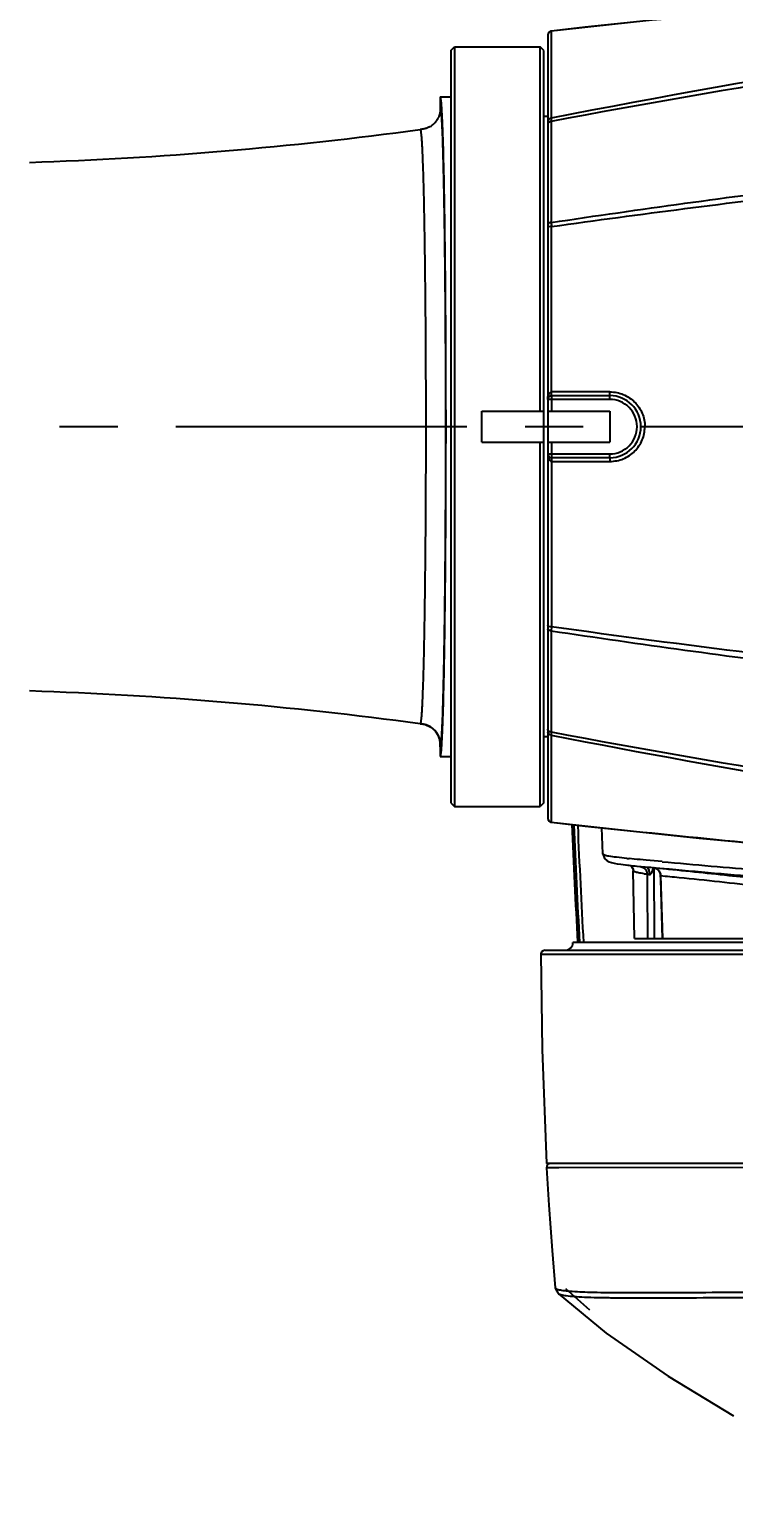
# Model space of a CAD drawing. Header units: millimetres. Extents: x 5828 to 6704, y 123 to 421.
# Drawn here: x 6571.6 to 6576.14, y 215.97 to 225.46 of the extents above; entities that cross this region are included whole.
import ezdxf

# ---------------------------------------------------------------- set-up
doc = ezdxf.new("R2010")
doc.units = ezdxf.units.MM
doc.linetypes.add('CENTER', pattern=[0.6, 0.375, -0.075, 0.075, -0.075])
for name, color, linetype in [('中心线', 7, 'Continuous'), ('外形图', 7, 'Continuous'), ('尺寸标注', 7, 'Continuous'), ('运动范围', 7, 'Continuous')]:
    doc.layers.add(name, color=color, linetype=linetype)
doc.styles.add('微软雅黑', font='msyh.ttc', dxfattribs={"height": 1.5})
doc.dimstyles.new('尺寸标注_1_20比例', dxfattribs={"dimtxt": 1.5, "dimasz": 1.25, "dimexe": 0.5, "dimexo": 0.4, "dimgap": 0.5, "dimtad": 1, "dimdec": 1, "dimlfac": 20, "dimdsep": 46, "dimtxsty": '微软雅黑', "dimcen": 0.09, "dimadec": 0, "dimazin": 0, "dimtp": 0.01, "dimtm": 0.01, "dimtfac": 1, "dimtdec": 1, "dimtofl": 0, "dimtmove": 0, "dimatfit": 3, "dimfxl": 1, "dimtolj": 1, "dimarcsym": 0})

# ---------------------------------------------------------------- blocks, each defined once
blk = doc.blocks.new('*D819')
at = {"layer": 'Defpoints', "color": 0}
for p in [(6584.3508, 234.274), (6633.6855, 232.4599), (6518.5475, 222.8994), (6579.4437, 222.8994), (6638.115, 222.8994)]:
    blk.add_point(p, dxfattribs=at)
at = {"layer": '尺寸标注', "color": 0, "lineweight": -2}
blk.add_arc((6579.4437, 222.8994), 12.3879, 15.78003, 174.21614, dxfattribs=at)
at = {"layer": '尺寸标注', "color": 0}
for points in [[(6591.1616, 226.2217), (6591.5678, 226.3147), (6591.6435, 225.0497)], [(6566.9107, 224.1583), (6567.3268, 224.1373), (6567.0557, 222.8994)]]:
    blk.add_solid(points, dxfattribs=at)
at = {"layer": '尺寸标注', "color": 0, "insert": (6578.253, 236.5144), "char_height": 1.5, "attachment_point": 5, "rotation": 4.99809, "style": '微软雅黑'}
blk.add_mtext('\\A1;-\\A1;170%%d', dxfattribs=at)
blk = doc.blocks.new('*D820')
at = {"layer": 'Defpoints', "color": 0}
for p in [(6518.5475, 222.8994), (6579.4437, 222.8994), (6638.115, 222.8994), (6633.6844, 213.3353), (6572.6333, 212.5447)]:
    blk.add_point(p, dxfattribs=at)
at = {"layer": '尺寸标注', "color": 0, "lineweight": -2}
blk.add_arc((6579.4437, 222.8994), 12.3935, 185.78126, 344.21874, dxfattribs=at)
at = {"layer": '尺寸标注', "color": 0}
for points in [[(6567.3212, 221.6615), (6566.9051, 221.6405), (6567.0501, 222.8994)], [(6591.5731, 219.4823), (6591.1669, 219.5752), (6591.6489, 220.7473)]]:
    blk.add_solid(points, dxfattribs=at)
at = {"layer": '尺寸标注', "color": 0, "insert": (6578.475, 211.8272), "char_height": 1.5, "attachment_point": 5, "rotation": 355, "style": '微软雅黑'}
blk.add_mtext('\\A1;+\\A1;170%%d', dxfattribs=at)

msp = doc.modelspace()

# ---------------------------------------------------------------- linework, layer by layer
at = {"layer": '中心线', "linetype": 'CENTER', "ltscale": 5}
msp.add_line((6518.5475, 222.8994), (6638.115, 222.8994), dxfattribs=at)
at = {"layer": '外形图', "color": 7, "linetype": 'Continuous'}
for p, q in [((6574.9437, 225.4243), (6574.9437, 220.3744)), ((6574.9658, 225.4479), (6574.9646, 224.8873)), ((6574.9658, 225.4492), (6574.9658, 225.4479)), ((6574.3187, 225.3235), (6574.3437, 225.3485)), ((6574.3187, 225.3235), (6574.3187, 220.4752)), ((6574.3437, 225.3485), (6574.3437, 220.4502)), ((6574.3437, 225.3485), (6574.8937, 225.3485)), ((6574.8937, 222.9994), (6574.8937, 225.3485)), ((6574.9187, 225.3235), (6574.8937, 225.3485)), ((6574.9187, 220.4752), (6574.9187, 225.3235)), ((6574.251, 225.0244), (6574.251, 224.963)), ((6574.251, 225.0244), (6574.2511, 225.0244)), ((6574.251, 225.0244), (6574.3187, 225.0244)), ((6574.2511, 224.963), (6574.251, 224.963)), ((6574.9437, 224.8994), (6574.9187, 224.8994)), ((6574.9646, 224.8873), (6574.9653, 224.8669)), ((6574.1212, 224.8143), (6574.1211, 224.8143)), ((6574.1229, 224.8147), (6574.1212, 224.8143)), ((6574.1229, 224.8146), (6574.1212, 224.8143)), ((6574.9656, 224.8669), (6574.9662, 224.2152)), ((6574.968, 223.1231), (6574.9667, 224.1892)), ((6575.3443, 223.1232), (6574.968, 223.1231)), ((6574.9687, 223.0994), (6574.9687, 222.9994)), ((6574.9687, 223.0994), (6575.3437, 223.0994)), ((6575.3437, 223.0748), (6575.3437, 223.0994)), ((6574.5187, 222.7994), (6574.5187, 222.9994)), ((6574.5187, 222.9994), (6574.9187, 222.9994)), ((6574.9437, 222.9994), (6575.3437, 222.9994)), ((6575.3437, 223.0748), (6574.9687, 223.0748)), ((6575.3437, 222.9994), (6575.3437, 222.7994)), ((6574.5187, 222.7994), (6574.9187, 222.7994)), ((6574.8937, 220.4502), (6574.8937, 222.7994)), ((6574.9437, 222.7994), (6575.3437, 222.7994)), ((6574.9687, 222.7994), (6574.9687, 222.6994)), ((6574.9687, 222.7239), (6575.3437, 222.7239)), ((6575.3437, 222.6994), (6575.3437, 222.7239)), ((6574.968, 222.6757), (6575.3443, 222.6755)), ((6575.3437, 222.6994), (6574.9687, 222.6994)), ((6574.9656, 221.5835), (6574.9653, 220.9319)), ((6574.9667, 221.6095), (6574.9662, 221.5835)), ((6574.1211, 220.9844), (6574.1212, 220.9844)), ((6574.1225, 220.9842), (6574.1212, 220.9844)), ((6574.1225, 220.9841), (6574.1212, 220.9844)), ((6574.9437, 220.8994), (6574.9187, 220.8994)), ((6574.9646, 220.9115), (6574.9658, 220.3508)), ((6574.251, 220.8358), (6574.251, 220.7744)), ((6574.251, 220.8358), (6574.2511, 220.8358)), ((6574.2511, 220.7744), (6574.251, 220.7744)), ((6574.251, 220.7744), (6574.3187, 220.7744)), ((6574.3187, 220.4752), (6574.3437, 220.4502)), ((6574.3437, 220.4502), (6574.8937, 220.4502)), ((6574.9187, 220.4752), (6574.8937, 220.4502)), ((6574.9658, 220.3497), (6574.9658, 220.3508)), ((6575.289, 220.3137), (6575.297, 220.1455)), ((6575.297, 220.1455), (6575.297, 220.1456)), ((6575.5011, 220.112), (6575.4675, 220.115)), ((6575.478, 220.0709), (6575.4931, 220.0472)), ((6575.4931, 220.0472), (6575.4944, 220.0378)), ((6575.5199, 220.0671), (6575.6425, 220.0559)), ((6575.6066, 220.0569), (6575.5732, 220.0604)), ((6575.5732, 220.0604), (6575.5734, 220.0604)), ((6575.6811, 220.0955), (6575.5773, 220.1051)), ((6575.6282, 220.0546), (6575.6066, 220.0569)), ((6575.637, 220.0541), (6575.6288, 220.0548)), ((6575.6294, 220.0067), (6575.6291, 220.0534)), ((6575.6662, 220.0512), (6575.637, 220.0541)), ((6575.4944, 220.0378), (6575.4944, 220.0368)), ((6575.5021, 219.5994), (6575.4944, 220.0368)), ((6575.6699, 220.0069), (6575.6819, 219.5994)), ((6575.6699, 220.0069), (6575.671, 220.006)), ((6576.2356, 219.5744), (6575.106, 219.5744)), ((6575.5021, 219.5994), (6576.2328, 219.5994)), ((6574.8998, 219.4992), (6576.24, 219.499)), ((6574.9249, 219.5244), (6576.2385, 219.5244)), ((6576.3317, 218.1494), (6574.9345, 218.1494)), ((6574.938, 218.1354), (6574.9355, 218.1228)), ((6575.0144, 218.123), (6574.9355, 218.1228)), ((6576.333, 218.1235), (6574.9356, 218.1228)), ((6574.9356, 218.1228), (6574.9356, 218.1228)), ((6574.9913, 217.3495), (6574.9913, 217.3495))]:
    msp.add_line(p, q, dxfattribs=at)
for points in [[(6576.5924, 225.6157), (6576.3777, 225.5958), (6576.1526, 225.5743), (6575.9189, 225.5512), (6575.6784, 225.5267), (6575.4329, 225.5008), (6575.1841, 225.4736), (6574.9659, 225.4491)], [(6574.9658, 225.4492), (6574.9607, 225.448), (6574.9518, 225.4428), (6574.9458, 225.4344), (6574.9437, 225.4243)], [(6574.1211, 220.9844), (6574.1532, 220.9786), (6574.1899, 220.9629), (6574.2182, 220.9389), (6574.2384, 220.9078), (6574.2494, 220.8694), (6574.251, 220.8358)], [(6574.9437, 220.3744), (6574.9458, 220.3643), (6574.9518, 220.3559), (6574.9607, 220.3507), (6574.9658, 220.3496)], [(6574.9658, 220.3497), (6575.1841, 220.3251), (6575.4329, 220.298), (6575.6784, 220.2721), (6575.9188, 220.2476), (6576.1525, 220.2245), (6576.3777, 220.2029), (6576.5924, 220.183), (6576.7, 220.1732)], [(6575.2975, 220.1457), (6575.3088, 220.1152), (6575.3263, 220.1), (6575.34, 220.0937), (6575.3545, 220.0892), (6575.3714, 220.0853), (6575.3915, 220.0817), (6575.4153, 220.0783), (6575.4435, 220.0749), (6575.5734, 220.0604)], [(6575.6277, 220.0548), (6575.6276, 220.0548), (6575.6281, 220.0548)], [(6575.6281, 220.0548), (6575.6315, 220.0541), (6575.6363, 220.0527), (6575.6415, 220.0505), (6575.6468, 220.0476), (6575.652, 220.0438), (6575.6566, 220.0393), (6575.6608, 220.0342), (6575.6643, 220.0283), (6575.6671, 220.0219), (6575.669, 220.015)], [(6575.669, 220.015), (6575.6698, 220.0077), (6575.6699, 220.0069)], [(6574.9249, 219.5245), (6574.913, 219.5214), (6574.9041, 219.5134), (6574.8999, 219.5023), (6574.8998, 219.4992)], [(6574.9, 219.4992), (6574.9073, 218.8846), (6574.9345, 218.1494)], [(6574.9605, 218.1494), (6574.947, 218.1455), (6574.938, 218.1354)], [(6574.9359, 218.1231), (6574.9503, 217.8804), (6574.9713, 217.5894), (6574.9917, 217.3496)], [(6574.9913, 217.3495), (6574.9925, 217.3417), (6575.0099, 217.3128)], [(6575.0099, 217.3128), (6575.319, 217.0573), (6575.7191, 216.7792), (6576.1406, 216.5241)]]:
    msp.add_lwpolyline(points, dxfattribs=at)
for centre, radius, start, end in [((6586.8997, 161.5168), 64.4644, 94.343162, 100.668847), ((6586.2685, 167.3898), 58.598, 96.917156, 101.122357), ((6582.7414, 156.9068), 68.9808, 94.894769, 96.472151), ((6574.9686, 225.4231), 0.025, 96.42506, 180.00128), ((6574.1214, 224.9452), 0.129, 302.94439, 333.89504), ((6574.125, 224.9434), 0.1251, 333.96246, 335.25832), ((6570.7716, 249.5889), 25, 271.90825, 277.69968), ((6574.1225, 224.9437), 0.1272, 296.81353, 302.88834), ((6574.9687, 223.0744), 0.025, 90, 180), ((6575.3437, 222.8994), 0.2, 270, 90), ((6575.3436, 222.8998), 0.175, 359.85997, 89.99435), ((6575.3436, 222.8989), 0.175, 270.00645, 0.13985), ((6574.9687, 222.7244), 0.025, 180, 270.00027), ((6570.7716, 196.2098), 25, 82.30032, 88.09175), ((6574.1218, 220.854), 0.1284, 46.55574, 63.10248), ((6574.1232, 220.8553), 0.1266, 40.74632, 46.57943), ((6574.1208, 220.8536), 0.1295, 29.12329, 40.64944), ((6574.1179, 220.8518), 0.1329, 24.61647, 29.16955), ((6586.3216, 278.7271), 58.9205, 258.886661, 265.827757), ((6586.9434, 284.6137), 64.7986, 259.347477, 265.64051), ((6574.9686, 220.3757), 0.025, 180.00128, 263.57493), ((6582.7414, 288.892), 68.9808, 263.527849, 265.105231), ((6635.0672, 222.8994), 60.0235, 182.448923, 183.174024), ((6635.0672, 222.8994), 60.0109, 182.450826, 183.176333), ((6635.0672, 222.8994), 59.9859, 182.456053, 183.177655), ((6575.3001, 220.1457), 0.00296, 183.6072, 192.18314), ((6576.0542, 226.3184), 6.2311, 264.4641, 264.59804), ((6575.7437, 221.802), 1.7498, 263.30673, 263.60093), ((6576.8194, 231.4321), 11.4397, 263.62263, 263.7451), ((6584.9393, 321.4837), 101.853, 264.762931, 265.140406), ((6586.4543, 339.3388), 119.729, 264.837536, 265.139995), ((6575.7206, 221.1642), 1.1571, 262.2631, 262.61184), ((6575.7539, 221.4217), 1.4167, 262.61694, 263.08283), ((6575.6209, 220.0062), 0.05, 17.36224, 27.26107), ((6575.6165, 220.0055), 0.0545, 0.53322, 8.98879), ((6575.056, 219.5744), 0.05, 270, 0), ((6577.8423, 220.315), 4.0706, 226.84837, 229.76379)]:
    msp.add_arc(centre, radius, start, end, dxfattribs=at)
for points, knots in [([(6574.2593, 224.9694), (6574.2587, 224.9773), (6574.2576, 224.9909), (6574.2558, 225.0065), (6574.2543, 225.0156), (6574.2533, 225.0201), (6574.2524, 225.0228), (6574.2515, 225.0242), (6574.2511, 225.0243)], [0, 0, 0, 0, 0.423749, 0.730739, 0.840393, 0.921043, 0.973308, 1, 1, 1, 1]), ([(6574.2493, 224.9282), (6574.2489, 224.925), (6574.2467, 224.9123), (6574.2426, 224.8999), (6574.2386, 224.891)], [0, 0, 0, 0, 0.245559, 1, 1, 1, 1]), ([(6574.287, 222.8993), (6574.287, 223.0333), (6574.2865, 223.2961), (6574.2848, 223.6198), (6574.2828, 223.8673), (6574.281, 224.0402), (6574.2789, 224.2022), (6574.2766, 224.3517), (6574.274, 224.4872), (6574.2712, 224.6075), (6574.2683, 224.7114), (6574.2656, 224.7873), (6574.2633, 224.8391), (6574.2616, 224.871), (6574.2599, 224.8982), (6574.2583, 224.9206), (6574.2566, 224.9382), (6574.255, 224.9508), (6574.2535, 224.9584), (6574.2522, 224.9619), (6574.2514, 224.9629), (6574.251, 224.963)], [0, 0, 0, 0, 0.194591, 0.381739, 0.470256, 0.554262, 0.632953, 0.705574, 0.771431, 0.829891, 0.880397, 0.922467, 0.940209, 0.955701, 0.968903, 0.979788, 0.988333, 0.994522, 0.998364, 0.99943, 1, 1, 1, 1]), ([(6574.2593, 220.8294), (6574.262, 220.8658), (6574.2663, 220.957), (6574.2715, 221.1199), (6574.2762, 221.3329), (6574.2803, 221.5898), (6574.2837, 221.8836), (6574.287, 222.3242), (6574.2886, 222.8994), (6574.287, 223.4746), (6574.2837, 223.9153), (6574.2803, 224.209), (6574.2762, 224.466), (6574.2715, 224.6789), (6574.2663, 224.8418), (6574.262, 224.933), (6574.2593, 224.9694)], [0, 0, 0, 0, 0.026442, 0.066175, 0.118093, 0.18074, 0.25236, 0.33094, 0.500013, 0.669084, 0.747661, 0.819278, 0.881921, 0.933835, 0.973563, 1, 1, 1, 1]), ([(6574.9646, 224.8873), (6574.9591, 224.8865), (6574.9487, 224.8821), (6574.9437, 224.8714), (6574.9437, 224.8664)], [0, 0, 0, 0, 0.527128, 1, 1, 1, 1]), ([(6574.9662, 224.2152), (6575.5393, 224.3015), (6576.688, 224.4587), (6578.4157, 224.656), (6580.1472, 224.8124), (6581.3037, 224.889), (6581.8821, 224.921)], [0, 0, 0, 0, 0.250048, 0.500081, 0.750075, 1, 1, 1, 1]), ([(6574.1212, 224.8143), (6574.1216, 224.8143), (6574.1223, 224.8134), (6574.1236, 224.8102), (6574.1251, 224.8031), (6574.1267, 224.7914), (6574.1284, 224.7751), (6574.1301, 224.7543), (6574.1318, 224.7291), (6574.1335, 224.6995), (6574.1358, 224.6515), (6574.1385, 224.5811), (6574.1415, 224.4847), (6574.1443, 224.373), (6574.1469, 224.2473), (6574.1492, 224.1086), (6574.1513, 223.9582), (6574.1531, 223.7978), (6574.1552, 223.568), (6574.1569, 223.2676), (6574.1573, 223.0237), (6574.1573, 222.8994)], [0, 0, 0, 0, 0.000594, 0.001671, 0.005519, 0.011709, 0.020251, 0.031131, 0.044328, 0.059814, 0.07755, 0.119608, 0.170102, 0.228553, 0.294402, 0.367018, 0.445707, 0.529714, 0.618234, 0.805392, 1, 1, 1, 1]), ([(6574.1559, 224.8209), (6574.1531, 224.8201), (6574.1423, 224.8173), (6574.1312, 224.8157), (6574.1229, 224.8146)], [0, 0, 0, 0, 0.252996, 1, 1, 1, 1]), ([(6574.1799, 224.8302), (6574.1779, 224.8292), (6574.1702, 224.8255), (6574.162, 224.8226), (6574.1559, 224.8209)], [0, 0, 0, 0, 0.253422, 1, 1, 1, 1]), ([(6574.9653, 224.8669), (6574.9633, 224.8667), (6574.9565, 224.8655), (6574.9497, 224.8618), (6574.9467, 224.8577)], [0, 0, 0, 0, 0.273421, 1, 1, 1, 1]), ([(6574.9667, 224.1892), (6575.5399, 224.2696), (6576.688, 224.4171), (6578.4144, 224.6022), (6580.1443, 224.7477), (6581.2995, 224.8164), (6581.8773, 224.8441)], [0, 0, 0, 0, 0.250047, 0.500082, 0.750077, 1, 1, 1, 1]), ([(6574.9662, 224.2152), (6574.9632, 224.2151), (6574.9576, 224.2143), (6574.9494, 224.2117), (6574.9437, 224.2068), (6574.9437, 224.2034)], [0, 0, 0, 0, 0.329402, 0.617608, 1, 1, 1, 1]), ([(6574.9667, 224.1892), (6574.9612, 224.1891), (6574.9537, 224.1882), (6574.9459, 224.1853), (6574.9437, 224.1827), (6574.9437, 224.1816)], [0, 0, 0, 0, 0.654811, 0.871041, 1, 1, 1, 1]), ([(6574.9656, 224.2152), (6574.9659, 224.2131), (6574.9667, 224.2045), (6574.9666, 224.1958), (6574.9667, 224.1892)], [0, 0, 0, 0, 0.241721, 1, 1, 1, 1]), ([(6574.9437, 223.0744), (6574.9436, 223.0838), (6574.9454, 223.0965), (6574.9504, 223.1081), (6574.952, 223.1108)], [0, 0, 0, 0, 0.746649, 1, 1, 1, 1]), ([(6574.952, 223.1108), (6574.9537, 223.1138), (6574.9578, 223.1195), (6574.9645, 223.1229), (6574.968, 223.1231)], [0, 0, 0, 0, 0.491517, 1, 1, 1, 1]), ([(6574.9687, 223.0994), (6574.9685, 223.0993), (6574.9688, 223.1003), (6574.9685, 223.1013), (6574.9686, 223.1036), (6574.9684, 223.1064), (6574.9683, 223.11), (6574.9682, 223.1156), (6574.9681, 223.12), (6574.968, 223.1231)], [0, 0, 0, 0, 0.019132, 0.075272, 0.166458, 0.289712, 0.440497, 0.613959, 1, 1, 1, 1]), ([(6575.3437, 223.0994), (6575.3438, 223.0994), (6575.3437, 223.1003), (6575.344, 223.1013), (6575.344, 223.1037), (6575.3442, 223.1078), (6575.3443, 223.1145), (6575.3443, 223.1202), (6575.3443, 223.1232)], [0, 0, 0, 0, 0.019731, 0.075973, 0.167165, 0.290343, 0.614493, 1, 1, 1, 1]), ([(6575.3443, 223.1232), (6575.3735, 223.1232), (6575.4325, 223.1117), (6575.5073, 223.062), (6575.5575, 222.9876), (6575.5693, 222.9286), (6575.5693, 222.8994)], [0, 0, 0, 0, 0.250094, 0.499976, 0.749984, 1, 1, 1, 1]), ([(6574.9687, 223.0748), (6574.9655, 223.0748), (6574.9608, 223.0748), (6574.9549, 223.0747), (6574.9512, 223.0747), (6574.9482, 223.0746), (6574.9457, 223.0746), (6574.9447, 223.0743), (6574.9437, 223.0745), (6574.9437, 223.0744)], [0, 0, 0, 0, 0.382497, 0.555374, 0.706783, 0.831031, 0.923526, 0.98044, 1, 1, 1, 1]), ([(6574.1573, 222.8994), (6574.1573, 222.7751), (6574.1569, 222.5312), (6574.1552, 222.2308), (6574.1531, 222.001), (6574.1513, 221.8405), (6574.1492, 221.6902), (6574.1469, 221.5515), (6574.1443, 221.4257), (6574.1415, 221.3141), (6574.1385, 221.2177), (6574.1358, 221.1473), (6574.1335, 221.0992), (6574.1318, 221.0696), (6574.1301, 221.0444), (6574.1284, 221.0236), (6574.1267, 221.0073), (6574.1251, 220.9956), (6574.1236, 220.9886), (6574.1223, 220.9854), (6574.1216, 220.9845), (6574.1212, 220.9844)], [0, 0, 0, 0, 0.194596, 0.381744, 0.470264, 0.554272, 0.632962, 0.70558, 0.77143, 0.829884, 0.88038, 0.92244, 0.940179, 0.955667, 0.968865, 0.979747, 0.98829, 0.99448, 0.998329, 0.999406, 1, 1, 1, 1]), ([(6574.251, 220.8358), (6574.2514, 220.8358), (6574.2522, 220.8369), (6574.2535, 220.8403), (6574.255, 220.8479), (6574.2566, 220.8605), (6574.2583, 220.8781), (6574.2599, 220.9005), (6574.2616, 220.9277), (6574.2633, 220.9596), (6574.2656, 221.0114), (6574.2683, 221.0873), (6574.2712, 221.1913), (6574.274, 221.3116), (6574.2766, 221.4471), (6574.2789, 221.5966), (6574.281, 221.7585), (6574.2828, 221.9314), (6574.2848, 222.179), (6574.2865, 222.5027), (6574.287, 222.7654), (6574.287, 222.8993)], [0, 0, 0, 0, 0.00057, 0.001636, 0.005478, 0.011668, 0.020214, 0.031101, 0.044304, 0.059798, 0.077543, 0.119615, 0.170122, 0.228585, 0.294443, 0.367065, 0.445757, 0.529765, 0.618282, 0.80542, 1, 1, 1, 1]), ([(6575.3443, 222.6755), (6575.3735, 222.6758), (6575.4325, 222.6869), (6575.495, 222.7285), (6575.5323, 222.774), (6575.5537, 222.8128), (6575.566, 222.8554), (6575.5686, 222.8847), (6575.5693, 222.8994)], [0, 0, 0, 0, 0.249389, 0.498673, 0.623914, 0.749339, 0.874496, 1, 1, 1, 1]), ([(6574.9437, 222.7244), (6574.9437, 222.7242), (6574.9447, 222.7244), (6574.9457, 222.7241), (6574.9482, 222.7242), (6574.9512, 222.724), (6574.9549, 222.724), (6574.9608, 222.7239), (6574.9655, 222.7239), (6574.9687, 222.7239)], [0, 0, 0, 0, 0.01956, 0.076474, 0.168969, 0.293217, 0.444626, 0.617503, 1, 1, 1, 1]), ([(6574.9437, 222.7244), (6574.9437, 222.7154), (6574.9452, 222.7032), (6574.9498, 222.6921), (6574.9512, 222.6894)], [0, 0, 0, 0, 0.747324, 1, 1, 1, 1]), ([(6574.9512, 222.6894), (6574.9529, 222.6862), (6574.957, 222.6797), (6574.9642, 222.6761), (6574.968, 222.6757)], [0, 0, 0, 0, 0.491538, 1, 1, 1, 1]), ([(6574.968, 222.6757), (6574.968, 222.5855), (6574.9678, 222.2301), (6574.9673, 221.8747), (6574.9667, 221.6095)], [0, 0, 0, 0, 0.253771, 1, 1, 1, 1]), ([(6574.9687, 222.6994), (6574.9685, 222.6994), (6574.9688, 222.6984), (6574.9685, 222.6975), (6574.9686, 222.6951), (6574.9684, 222.6923), (6574.9683, 222.6887), (6574.9682, 222.6831), (6574.9681, 222.6787), (6574.968, 222.6757)], [0, 0, 0, 0, 0.01914, 0.075289, 0.166476, 0.289729, 0.44051, 0.613968, 1, 1, 1, 1]), ([(6575.3437, 222.6994), (6575.3438, 222.6994), (6575.3437, 222.6984), (6575.344, 222.6974), (6575.344, 222.6951), (6575.3442, 222.6909), (6575.3443, 222.6842), (6575.3443, 222.6786), (6575.3443, 222.6755)], [0, 0, 0, 0, 0.019732, 0.075975, 0.167169, 0.290347, 0.614495, 1, 1, 1, 1]), ([(6574.9667, 221.6095), (6574.9612, 221.6097), (6574.9537, 221.6105), (6574.9459, 221.6135), (6574.9437, 221.616), (6574.9437, 221.6171)], [0, 0, 0, 0, 0.654812, 0.871041, 1, 1, 1, 1]), ([(6574.9662, 221.5835), (6574.9632, 221.5837), (6574.9576, 221.5845), (6574.9494, 221.587), (6574.9437, 221.5919), (6574.9437, 221.5954)], [0, 0, 0, 0, 0.329398, 0.617604, 1, 1, 1, 1]), ([(6574.9662, 221.5835), (6575.5394, 221.4973), (6576.688, 221.3401), (6578.4157, 221.1428), (6580.1472, 220.9863), (6581.3037, 220.9098), (6581.8821, 220.8778)], [0, 0, 0, 0, 0.250048, 0.500081, 0.750075, 1, 1, 1, 1]), ([(6581.8773, 220.9547), (6581.2995, 220.9824), (6579.8555, 221.0683), (6577.9821, 221.2374), (6576.2574, 221.4362), (6575.3966, 221.5492), (6574.9667, 221.6095)], [0, 0, 0, 0, 0.249924, 0.624927, 0.812462, 1, 1, 1, 1]), ([(6574.1559, 220.9779), (6574.1532, 220.9786), (6574.1422, 220.9815), (6574.1309, 220.9831), (6574.1225, 220.9842)], [0, 0, 0, 0, 0.253119, 1, 1, 1, 1]), ([(6574.18, 220.9685), (6574.1781, 220.9695), (6574.1703, 220.9732), (6574.1621, 220.9761), (6574.1559, 220.9779)], [0, 0, 0, 0, 0.253536, 1, 1, 1, 1]), ([(6574.2494, 220.8703), (6574.2489, 220.8734), (6574.2468, 220.8861), (6574.2427, 220.8984), (6574.2387, 220.9072)], [0, 0, 0, 0, 0.245199, 1, 1, 1, 1]), ([(6574.9646, 220.9115), (6574.9591, 220.9122), (6574.9487, 220.9167), (6574.9437, 220.9274), (6574.9437, 220.9323)], [0, 0, 0, 0, 0.527126, 1, 1, 1, 1]), ([(6574.9653, 220.9319), (6574.9633, 220.932), (6574.9565, 220.9333), (6574.9497, 220.9369), (6574.9466, 220.941)], [0, 0, 0, 0, 0.273426, 1, 1, 1, 1]), ([(6574.9656, 220.9318), (6574.9654, 220.93), (6574.9648, 220.9232), (6574.9648, 220.9164), (6574.9646, 220.9115)], [0, 0, 0, 0, 0.274825, 1, 1, 1, 1]), ([(6574.2511, 220.7744), (6574.2515, 220.7745), (6574.2524, 220.776), (6574.2533, 220.7787), (6574.2543, 220.7832), (6574.2558, 220.7923), (6574.2576, 220.8079), (6574.2587, 220.8215), (6574.2593, 220.8294)], [0, 0, 0, 0, 0.026687, 0.078951, 0.1596, 0.269253, 0.576247, 1, 1, 1, 1]), ([(6575.453, 220.1164), (6575.431, 220.1185), (6575.3924, 220.1225), (6575.3441, 220.1289), (6575.3147, 220.135), (6575.3014, 220.1402), (6575.2975, 220.1435), (6575.2972, 220.145)], [0, 0, 0, 0, 0.41491, 0.726131, 0.915874, 0.9697, 1, 1, 1, 1]), ([(6575.4504, 220.0741), (6575.456, 220.0735), (6575.4791, 220.071), (6575.5023, 220.0687), (6575.5199, 220.0671)], [0, 0, 0, 0, 0.239032, 1, 1, 1, 1]), ([(6575.5403, 220.0641), (6575.5485, 220.0631), (6575.5639, 220.057), (6575.5743, 220.0444), (6575.5777, 220.0378)], [0, 0, 0, 0, 0.530267, 1, 1, 1, 1]), ([(6575.5796, 220.0597), (6575.5815, 220.0595), (6575.5911, 220.0551), (6575.594, 220.0436), (6575.5955, 220.0356)], [0, 0, 0, 0, 0.184773, 1, 1, 1, 1]), ([(6575.6288, 220.0548), (6575.6277, 220.055), (6575.6267, 220.0553), (6575.6252, 220.0551), (6575.6342, 220.0545), (6575.635, 220.0539), (6575.6393, 220.0534)], [0, 0, 0, 0, 0.185155, 0.192008, 0.242565, 1, 1, 1, 1]), ([(6576.3059, 219.9841), (6576.2407, 219.9911), (6576.0276, 220.014), (6575.8144, 220.0367), (6575.6662, 220.0512)], [0, 0, 0, 0, 0.305594, 1, 1, 1, 1]), ([(6575.5043, 220.0297), (6575.5028, 220.0302), (6575.4993, 220.0316), (6575.4944, 220.0342), (6575.4944, 220.0367)], [0, 0, 0, 0, 0.378304, 1, 1, 1, 1]), ([(6575.5648, 220.0177), (6575.5524, 220.0194), (6575.5321, 220.0225), (6575.5118, 220.0269), (6575.5043, 220.0297)], [0, 0, 0, 0, 0.608885, 1, 1, 1, 1]), ([(6575.5832, 220.0153), (6575.5838, 220.0153), (6575.5884, 220.0148), (6575.5928, 220.0134), (6575.5965, 220.0123)], [0, 0, 0, 0, 0.132595, 1, 1, 1, 1]), ([(6575.5965, 220.0123), (6575.5997, 220.0117), (6575.6071, 220.0145), (6575.6106, 220.0204), (6575.6124, 220.0234)], [0, 0, 0, 0, 0.48271, 1, 1, 1, 1]), ([(6575.671, 220.006), (6575.7104, 220.0021), (6575.9237, 219.9811), (6576.1367, 219.9573), (6576.3105, 219.9384)], [0, 0, 0, 0, 0.184679, 1, 1, 1, 1]), ([(6574.9913, 217.3495), (6574.9915, 217.3469), (6574.9984, 217.3414), (6575.0052, 217.3397), (6575.0099, 217.3384)], [0, 0, 0, 0, 0.340684, 1, 1, 1, 1]), ([(6575.0099, 217.3384), (6575.02, 217.3356), (6575.0451, 217.3314), (6575.1137, 217.3243), (6575.2338, 217.3197), (6575.4173, 217.3178), (6575.6521, 217.3184), (6575.9352, 217.3195), (6576.2633, 217.3201), (6576.632, 217.3198), (6576.8908, 217.3195), (6577.0262, 217.3194)], [0, 0, 0, 0, 0.015437, 0.037748, 0.102647, 0.193948, 0.310754, 0.451751, 0.615103, 0.798635, 1, 1, 1, 1]), ([(6575.0099, 217.3128), (6575.0119, 217.311), (6575.0177, 217.308), (6575.0351, 217.3026), (6575.0675, 217.2974), (6575.1183, 217.2923), (6575.1853, 217.2886), (6575.2679, 217.2861), (6575.366, 217.2848), (6575.4793, 217.2843), (6575.6593, 217.2844), (6575.9189, 217.2853), (6576.2689, 217.2859), (6576.6665, 217.2857), (6576.9467, 217.2853), (6577.0937, 217.2852)], [0, 0, 0, 0, 0.003749, 0.009301, 0.026142, 0.050681, 0.082836, 0.122516, 0.169589, 0.223901, 0.285283, 0.42845, 0.597096, 0.788595, 1, 1, 1, 1])]:
    msp.add_open_spline(points, degree=3, knots=knots, dxfattribs=at)
for points in [[(6574.251, 224.9551), (6574.251, 224.9461), (6574.2506, 224.9371), (6574.2493, 224.9282)], [(6574.2511, 224.963), (6574.2511, 224.9603), (6574.2511, 224.9577), (6574.251, 224.9551)], [(6574.9467, 224.8577), (6574.9449, 224.8554), (6574.9437, 224.8523), (6574.9437, 224.8493)], [(6574.9466, 220.941), (6574.9449, 220.9434), (6574.9437, 220.9464), (6574.9437, 220.9494)], [(6574.251, 220.8442), (6574.2509, 220.8529), (6574.2505, 220.8617), (6574.2494, 220.8703)], [(6574.251, 220.8358), (6574.251, 220.8386), (6574.251, 220.8414), (6574.251, 220.8442)], [(6575.5773, 220.1051), (6575.5519, 220.1074), (6575.5264, 220.1096), (6575.501, 220.1119)], [(6575.6183, 220.0363), (6575.6206, 220.0424), (6575.6224, 220.0487), (6575.6239, 220.0551)], [(6575.6288, 220.0548), (6575.6344, 220.0542), (6575.64, 220.0525), (6575.645, 220.0499)], [(6575.645, 220.0499), (6575.6494, 220.0475), (6575.6535, 220.0445), (6575.6569, 220.0409)], [(6575.5777, 220.0378), (6575.5812, 220.031), (6575.5832, 220.023), (6575.5832, 220.0153)], [(6575.5832, 220.0153), (6575.5843, 219.8767), (6575.5854, 219.738), (6575.5866, 219.5994)], [(6575.5955, 220.0356), (6575.5968, 220.0279), (6575.5971, 220.0201), (6575.5965, 220.0123)], [(6575.6124, 220.0234), (6575.6148, 220.0275), (6575.6167, 220.0318), (6575.6183, 220.0363)], [(6575.6317, 219.5994), (6575.6309, 219.7352), (6575.6301, 219.8709), (6575.6293, 220.0067)], [(6575.6569, 220.0409), (6575.6603, 220.0374), (6575.6632, 220.0334), (6575.6654, 220.0291)], [(6575.6686, 220.0211), (6575.6694, 220.0188), (6575.6699, 220.0164), (6575.6703, 220.014)], [(6575.683, 219.5994), (6575.6791, 219.7349), (6575.6751, 219.8705), (6575.671, 220.006)]]:
    msp.add_open_spline(points, degree=3, dxfattribs=at)
at = {"layer": '运动范围'}
msp.add_arc((6579.472, 222.9006), 55.0498, 10, 349.99357, dxfattribs=at)

# ---------------------------------------------------------------- dimensions: what is measured, and where the dimension line sits
at = {"layer": '尺寸标注'}
for base, line2, text, picture, middle in [((6584.3508, 234.274), ((6633.6855, 232.4599), (6579.4437, 222.8994)), '\\A1;-<>', '*D819', (6578.253, 236.5144)), ((6572.6333, 212.5447), ((6579.4437, 222.8994), (6633.6844, 213.3353)), '\\A1;+<>', '*D820', (6578.475, 211.8272))]:
    dim = msp.add_angular_dim_2l(base=base, line1=((6518.5475, 222.8994), (6638.115, 222.8994)), line2=line2, text=text, dimstyle='尺寸标注_1_20比例', override={"dimtxsty": '微软雅黑'}, dxfattribs=at)
    dim.commit()
    dim.dimension.update_dxf_attribs({"geometry": picture, "text_midpoint": middle})

doc.saveas('drawing.dxf')
